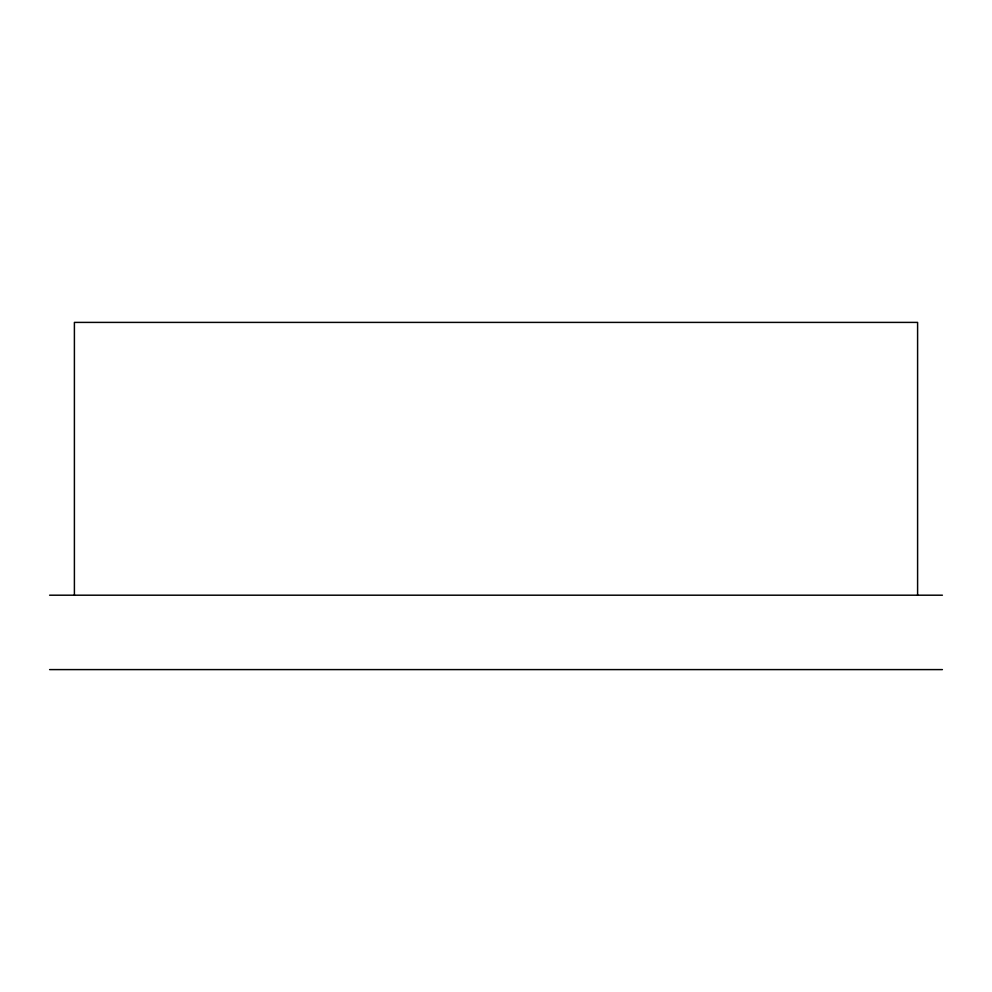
<?xml version="1.0" encoding="UTF-8"?>
<svg xmlns="http://www.w3.org/2000/svg" width="992" height="992" viewBox="0 0 992 992"><rect width="100%" height="100%" fill="white"/><g stroke="black" fill="none" stroke-linecap="round" stroke-linejoin="round"><path stroke-width="1.49" d="M49.6 595.2L942.4 595.2M49.6 669.6L942.4 669.6M917.6 595.2L917.6 322.4L74.4 322.4L74.4 595.2"/></g></svg>
